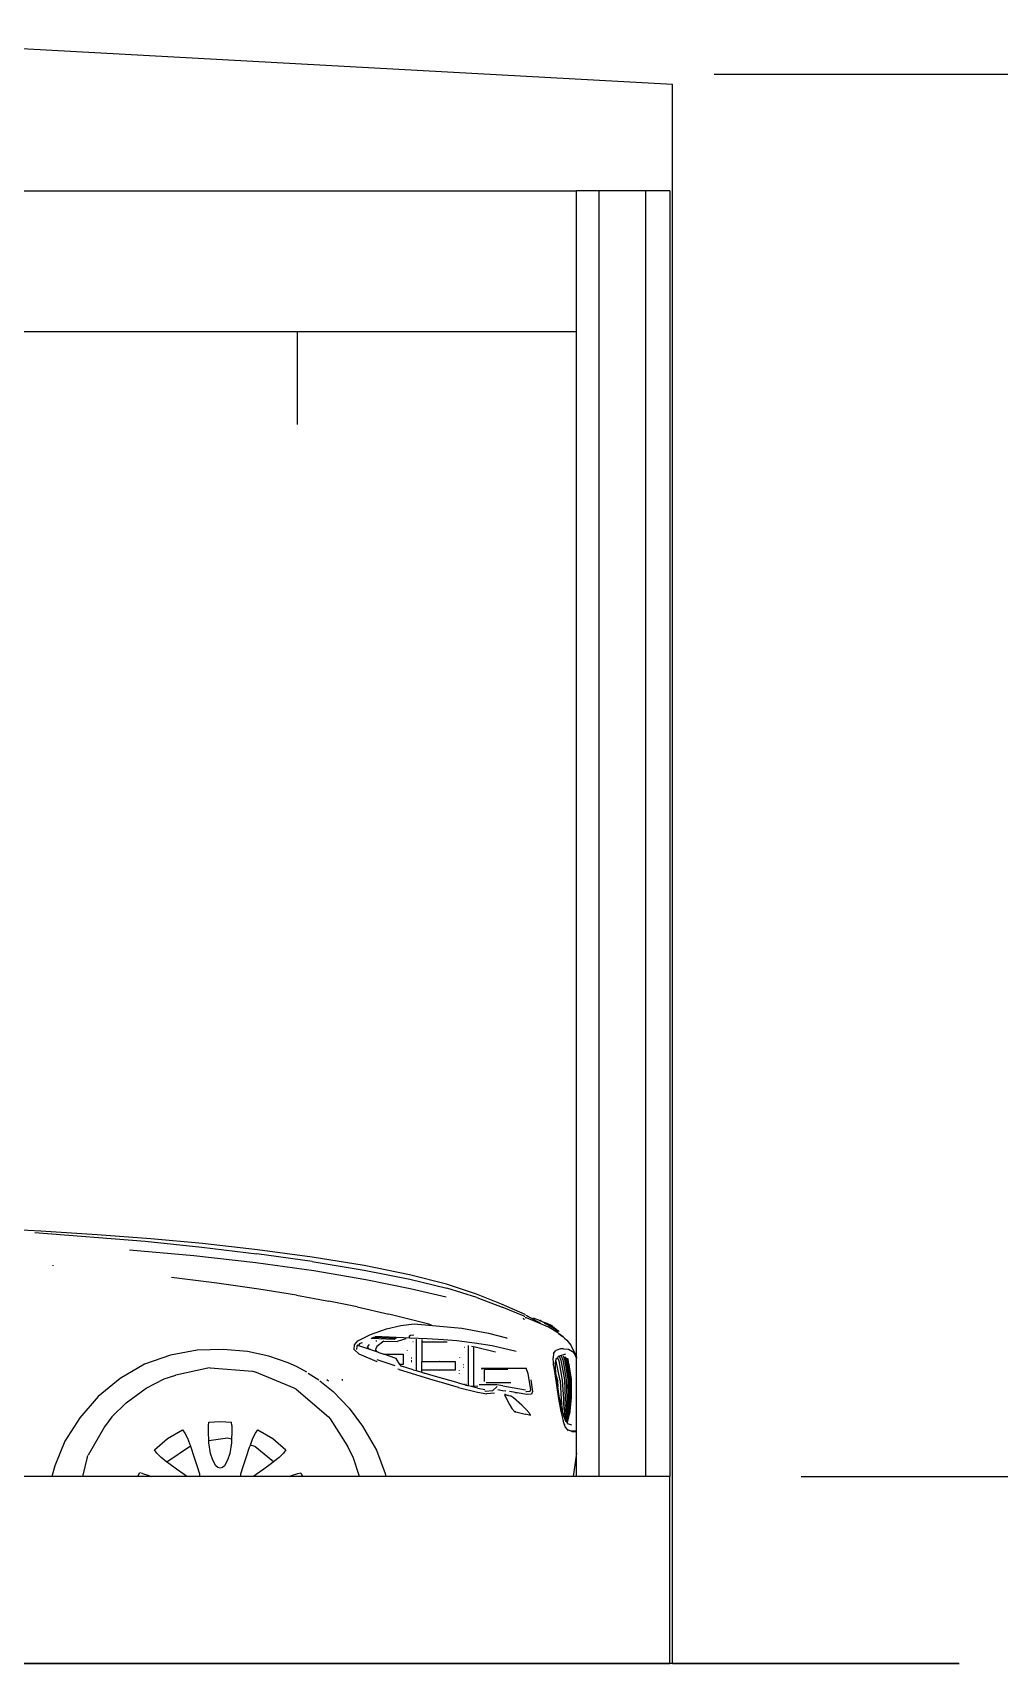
# Model space of a CAD drawing. Header units: inches. Extents: x 7263 to 14962, y 1317 to 2926.
# Drawn here: x 7459.894 to 7461.962, y 1506.573 to 1510.062 of the extents above; entities that cross this region are included whole.
import ezdxf

# ---------------------------------------------------------------- set-up
doc = ezdxf.new("R2010")
doc.units = ezdxf.units.IN
doc.header["$MEASUREMENT"] = 0
doc.layers.add('Layer8', color=8, linetype='Continuous')
doc.layers.add('text', color=7, linetype='Continuous')

msp = doc.modelspace()

# ---------------------------------------------------------------- linework, layer by layer
at = {"layer": 'Layer8'}
for p, q in [((7461.3517, 1509.9735), (7468.3864, 1509.9735)), ((7461.538, 1506.9735), (7467.9106, 1506.9735))]:
    msp.add_line(p, q, dxfattribs=at)
at = {"layer": 'text'}
for p, q in [((7459.246, 1510.0623), (7461.2628, 1509.9523)), ((7461.2628, 1506.5735), (7461.2628, 1509.9523)), ((7459.211, 1509.7235), (7461.0571, 1509.7235)), ((7461.1058, 1509.7235), (7461.0571, 1509.7235)), ((7461.0571, 1509.422), (7461.0571, 1509.7235)), ((7461.2058, 1509.7235), (7461.1058, 1509.7235)), ((7461.1058, 1506.9735), (7461.1058, 1509.7235)), ((7461.2571, 1509.7235), (7461.2058, 1509.7235)), ((7461.2058, 1506.9735), (7461.2058, 1509.7235)), ((7461.2571, 1509.7235), (7461.2571, 1506.9735)), ((7461.0571, 1509.422), (7458.2845, 1509.422)), ((7460.4595, 1509.422), (7460.4595, 1509.3638)), ((7460.4595, 1509.422), (7460.4595, 1509.3946)), ((7461.0571, 1507.2287), (7461.0571, 1509.422)), ((7460.4595, 1509.3638), (7460.4597, 1509.2241)), ((7459.9119, 1507.4978), (7459.8285, 1507.5026)), ((7459.8989, 1507.4952), (7460.1349, 1507.4764)), ((7460.032, 1507.4901), (7459.9119, 1507.4978)), ((7460.1468, 1507.482), (7460.032, 1507.4901)), ((7460.1349, 1507.4764), (7460.2556, 1507.4639)), ((7460.2577, 1507.4715), (7460.1468, 1507.482)), ((7460.3747, 1507.4582), (7460.2577, 1507.4715)), ((7460.2388, 1507.4456), (7460.101, 1507.4574)), ((7460.3717, 1507.4306), (7460.2388, 1507.4456)), ((7460.2556, 1507.4639), (7460.3739, 1507.4495)), ((7460.492, 1507.433), (7460.3739, 1507.4495)), ((7460.492, 1507.4423), (7460.3747, 1507.4582)), ((7460.6029, 1507.4244), (7460.492, 1507.4423)), ((7459.9382, 1507.424), (7459.9379, 1507.4257)), ((7460.4954, 1507.4132), (7460.3717, 1507.4306)), ((7460.492, 1507.433), (7460.6032, 1507.4149)), ((7460.6066, 1507.3943), (7460.4954, 1507.4132)), ((7460.7004, 1507.405), (7460.6029, 1507.4244)), ((7460.6032, 1507.4149), (7460.7008, 1507.3957)), ((7460.7795, 1507.3846), (7460.7004, 1507.405)), ((7460.2883, 1507.3868), (7460.1913, 1507.3993)), ((7460.3781, 1507.374), (7460.2883, 1507.3868)), ((7460.4582, 1507.3613), (7460.3781, 1507.374)), ((7460.7015, 1507.3751), (7460.6066, 1507.3943)), ((7460.7008, 1507.3957), (7460.7801, 1507.376)), ((7460.7787, 1507.3567), (7460.7015, 1507.3751)), ((7460.8433, 1507.3636), (7460.7795, 1507.3846)), ((7460.8442, 1507.356), (7460.7801, 1507.376)), ((7460.4582, 1507.3613), (7460.5275, 1507.3486)), ((7460.588, 1507.3361), (7460.5275, 1507.3486)), ((7460.588, 1507.3361), (7460.6558, 1507.3208)), ((7460.8969, 1507.3421), (7460.8433, 1507.3636)), ((7460.8442, 1507.356), (7460.8982, 1507.3357)), ((7460.9472, 1507.3197), (7460.8969, 1507.3421)), ((7460.9452, 1507.3161), (7460.8982, 1507.3357)), ((7460.7415, 1507.2991), (7460.6558, 1507.3208)), ((7460.6816, 1507.2962), (7460.7098, 1507.3002)), ((7460.7098, 1507.3002), (7460.8122, 1507.2905)), ((7460.7473, 1507.2972), (7460.7415, 1507.2991)), ((7460.9429, 1507.311), (7460.9447, 1507.3102)), ((7460.9447, 1507.3103), (7460.9431, 1507.3112)), ((7460.9466, 1507.3146), (7460.9452, 1507.3161)), ((7460.9458, 1507.3094), (7460.9454, 1507.3099)), ((7460.9472, 1507.3197), (7460.9485, 1507.3181)), ((7460.9477, 1507.3132), (7460.9498, 1507.3133)), ((7460.9517, 1507.3167), (7460.9496, 1507.3167)), ((7460.9498, 1507.3133), (7460.9964, 1507.2934)), ((7460.9517, 1507.3167), (7460.9805, 1507.3015)), ((7460.9636, 1507.311), (7460.9647, 1507.3129)), ((7460.9647, 1507.3129), (7460.9799, 1507.3071)), ((7460.9794, 1507.3062), (7460.9792, 1507.306)), ((7460.9792, 1507.306), (7460.9793, 1507.306)), ((7460.9793, 1507.306), (7460.9793, 1507.306)), ((7460.9796, 1507.3067), (7460.9796, 1507.3066)), ((7460.9798, 1507.307), (7460.9797, 1507.3069)), ((7460.9799, 1507.3071), (7460.9798, 1507.307)), ((7460.9799, 1507.3071), (7460.98, 1507.307)), ((7460.9799, 1507.3071), (7460.9799, 1507.3071)), ((7460.98, 1507.307), (7460.9799, 1507.3071)), ((7460.9802, 1507.3069), (7460.98, 1507.307)), ((7460.98, 1507.307), (7460.9802, 1507.3069)), ((7460.9802, 1507.3069), (7460.9803, 1507.3068)), ((7460.9802, 1507.3069), (7460.9802, 1507.3069)), ((7460.9805, 1507.3068), (7460.9803, 1507.3068)), ((7460.9806, 1507.3067), (7460.9805, 1507.3068)), ((7460.9806, 1507.3067), (7460.9809, 1507.3065)), ((7460.9808, 1507.3066), (7460.9806, 1507.3067)), ((7460.9813, 1507.3063), (7460.9808, 1507.3066)), ((7460.9809, 1507.3065), (7460.981, 1507.3064)), ((7460.9813, 1507.3063), (7460.9824, 1507.3057)), ((7460.9826, 1507.3055), (7460.982, 1507.3059)), ((7460.9824, 1507.3057), (7460.9853, 1507.304)), ((7460.9848, 1507.3042), (7460.984, 1507.3047)), ((7460.9853, 1507.304), (7460.992, 1507.3019)), ((7460.9853, 1507.304), (7460.9915, 1507.3006)), ((7460.9907, 1507.2994), (7460.9891, 1507.3003)), ((7460.991, 1507.2994), (7460.9894, 1507.3003)), ((7460.9915, 1507.3006), (7461.0051, 1507.2927)), ((7460.992, 1507.3019), (7460.9936, 1507.3014)), ((7460.9933, 1507.2994), (7460.9923, 1507.2999)), ((7460.9936, 1507.3014), (7460.9952, 1507.3008)), ((7460.9952, 1507.3008), (7460.9967, 1507.3002)), ((7460.9967, 1507.3002), (7460.9982, 1507.2995)), ((7460.9982, 1507.2995), (7460.9997, 1507.2987)), ((7460.9997, 1507.2987), (7461.0011, 1507.2979)), ((7460.9997, 1507.2987), (7460.9997, 1507.2987)), ((7461.0025, 1507.2971), (7461.0011, 1507.2979)), ((7461.0039, 1507.2962), (7461.0025, 1507.2971)), ((7461.0025, 1507.2971), (7461.0025, 1507.2971)), ((7460.5823, 1507.2548), (7460.5895, 1507.2633)), ((7460.5895, 1507.2633), (7460.6169, 1507.2774)), ((7460.6169, 1507.2774), (7460.6508, 1507.2892)), ((7460.6179, 1507.2686), (7460.623, 1507.2712)), ((7460.6673, 1507.2664), (7460.6179, 1507.2686)), ((7460.623, 1507.2712), (7460.6232, 1507.2712)), ((7460.6232, 1507.2712), (7460.6716, 1507.2693)), ((7460.6259, 1507.2732), (7460.6874, 1507.2708)), ((7460.6284, 1507.2638), (7460.628, 1507.2636)), ((7460.6284, 1507.2638), (7460.6299, 1507.2638)), ((7460.6453, 1507.2631), (7460.6304, 1507.2517)), ((7460.6453, 1507.2631), (7460.6735, 1507.2619)), ((7460.6508, 1507.2892), (7460.6816, 1507.2962)), ((7460.6716, 1507.2693), (7460.6673, 1507.2664)), ((7460.6924, 1507.2679), (7460.6735, 1507.2619)), ((7460.6874, 1507.2708), (7460.6998, 1507.2702)), ((7460.6984, 1507.2704), (7460.6998, 1507.2702)), ((7460.6995, 1507.2732), (7460.7025, 1507.2757)), ((7460.6995, 1507.2732), (7460.6995, 1507.2705)), ((7460.6998, 1507.2702), (7460.7377, 1507.2684)), ((7460.7025, 1507.2757), (7460.7096, 1507.2767)), ((7460.7095, 1507.2699), (7460.7095, 1507.27)), ((7460.7142, 1507.2669), (7460.7142, 1507.1998)), ((7460.7262, 1507.2662), (7460.7262, 1507.2615)), ((7460.7377, 1507.2684), (7460.7727, 1507.2663)), ((7460.7727, 1507.2663), (7460.8013, 1507.2639)), ((7460.8013, 1507.2639), (7460.8393, 1507.2595)), ((7460.8122, 1507.2905), (7460.8692, 1507.28)), ((7460.8208, 1507.2892), (7460.8208, 1507.2889)), ((7460.8692, 1507.28), (7460.9073, 1507.27)), ((7460.9073, 1507.27), (7460.9089, 1507.2688)), ((7461.0174, 1507.2806), (7460.9964, 1507.2934)), ((7461.0053, 1507.2953), (7461.0039, 1507.2962)), ((7461.0051, 1507.2927), (7461.0144, 1507.2874)), ((7461.0066, 1507.2943), (7461.0053, 1507.2953)), ((7461.0065, 1507.2918), (7461.0071, 1507.2915)), ((7461.0092, 1507.2921), (7461.0079, 1507.2932)), ((7461.0079, 1507.2897), (7461.0095, 1507.2888)), ((7461.0097, 1507.2885), (7461.0081, 1507.2895)), ((7461.0144, 1507.2874), (7461.0092, 1507.2921)), ((7461.0113, 1507.2891), (7461.0102, 1507.2897)), ((7461.0124, 1507.2885), (7461.0144, 1507.2873)), ((7461.0141, 1507.2862), (7461.0126, 1507.287)), ((7461.0129, 1507.2867), (7461.0144, 1507.2859)), ((7461.0172, 1507.2858), (7461.0144, 1507.2874)), ((7461.017, 1507.2845), (7461.0156, 1507.2853)), ((7461.0158, 1507.2851), (7461.0173, 1507.2843)), ((7461.0175, 1507.2842), (7461.017, 1507.2845)), ((7461.0172, 1507.2858), (7461.0184, 1507.2851)), ((7461.0184, 1507.2836), (7461.0173, 1507.2843)), ((7461.0174, 1507.2806), (7461.019, 1507.2795)), ((7461.0179, 1507.284), (7461.0175, 1507.2842)), ((7461.0183, 1507.2838), (7461.0179, 1507.284)), ((7461.0187, 1507.2848), (7461.0182, 1507.2852)), ((7461.019, 1507.2848), (7461.0184, 1507.2851)), ((7461.0184, 1507.2836), (7461.0184, 1507.2836)), ((7461.0194, 1507.2845), (7461.019, 1507.2848)), ((7461.029, 1507.2721), (7461.019, 1507.2795)), ((7461.019, 1507.2795), (7461.0289, 1507.272)), ((7461.0196, 1507.2844), (7461.0194, 1507.2845)), ((7461.0196, 1507.2844), (7461.0197, 1507.2843)), ((7461.0197, 1507.2843), (7461.0198, 1507.2843)), ((7461.0198, 1507.2843), (7461.02, 1507.2842)), ((7461.02, 1507.2842), (7461.02, 1507.2841)), ((7461.02, 1507.2841), (7461.0202, 1507.284)), ((7461.0202, 1507.2841), (7461.02, 1507.2841)), ((7461.0201, 1507.2837), (7461.0201, 1507.2836)), ((7461.0203, 1507.284), (7461.0202, 1507.2841)), ((7461.0202, 1507.284), (7461.0203, 1507.284)), ((7461.0203, 1507.284), (7461.0202, 1507.2839)), ((7461.0289, 1507.272), (7461.032, 1507.2692)), ((7461.032, 1507.2692), (7461.029, 1507.2721)), ((7461.032, 1507.2692), (7461.0365, 1507.2649)), ((7461.0365, 1507.2649), (7461.045, 1507.2539)), ((7460.1889, 1507.2327), (7460.1331, 1507.2137)), ((7460.2458, 1507.2432), (7460.1889, 1507.2327)), ((7460.3013, 1507.2447), (7460.2458, 1507.2432)), ((7460.3535, 1507.2404), (7460.3013, 1507.2447)), ((7460.3996, 1507.2304), (7460.3535, 1507.2404)), ((7460.4407, 1507.2166), (7460.3996, 1507.2304)), ((7460.5818, 1507.2447), (7460.5823, 1507.2548)), ((7460.5926, 1507.2352), (7460.5818, 1507.2447)), ((7460.5876, 1507.2521), (7460.5866, 1507.2451)), ((7460.5866, 1507.2451), (7460.5866, 1507.2451)), ((7460.589, 1507.2539), (7460.5876, 1507.2521)), ((7460.589, 1507.2539), (7460.5893, 1507.2539)), ((7460.5908, 1507.2533), (7460.5893, 1507.2539)), ((7460.5908, 1507.2533), (7460.5956, 1507.2584)), ((7460.5917, 1507.253), (7460.5908, 1507.2533)), ((7460.5917, 1507.253), (7460.5917, 1507.253)), ((7460.6176, 1507.2442), (7460.5917, 1507.253)), ((7460.6308, 1507.2183), (7460.5926, 1507.2352)), ((7460.5956, 1507.2584), (7460.5996, 1507.2601)), ((7460.61, 1507.2507), (7460.6146, 1507.2557)), ((7460.613, 1507.2464), (7460.61, 1507.2507)), ((7460.6176, 1507.2442), (7460.613, 1507.2464)), ((7460.6347, 1507.2384), (7460.6176, 1507.2442)), ((7460.6304, 1507.2517), (7460.6274, 1507.2452)), ((7460.6301, 1507.241), (7460.6274, 1507.2452)), ((7460.6301, 1507.241), (7460.6347, 1507.2384)), ((7460.6347, 1507.2384), (7460.645, 1507.2349)), ((7460.645, 1507.2349), (7460.6522, 1507.2349)), ((7460.6714, 1507.226), (7460.645, 1507.2349)), ((7460.6523, 1507.235), (7460.6522, 1507.2349)), ((7460.6522, 1507.2349), (7460.6864, 1507.2349)), ((7460.6526, 1507.2359), (7460.6525, 1507.2356)), ((7460.6864, 1507.2349), (7460.6864, 1507.213)), ((7460.6901, 1507.2615), (7460.6899, 1507.2615)), ((7460.6956, 1507.243), (7460.6956, 1507.2435)), ((7460.704, 1507.2268), (7460.7049, 1507.2268)), ((7460.7077, 1507.2615), (7460.7075, 1507.2615)), ((7460.7262, 1507.2615), (7460.7808, 1507.2615)), ((7460.7262, 1507.2615), (7460.7262, 1507.2192)), ((7460.8069, 1507.2278), (7460.8069, 1507.2272)), ((7460.818, 1507.2503), (7460.8182, 1507.2503)), ((7460.8208, 1507.2409), (7460.8208, 1507.241)), ((7460.8254, 1507.2533), (7460.8254, 1507.1678)), ((7460.8327, 1507.2519), (7460.8375, 1507.2508)), ((7460.8375, 1507.1661), (7460.8375, 1507.2508)), ((7460.8838, 1507.2394), (7460.8375, 1507.2508)), ((7460.8393, 1507.2595), (7460.8767, 1507.2532)), ((7460.8767, 1507.2532), (7460.928, 1507.2414)), ((7460.928, 1507.2414), (7460.9281, 1507.2414)), ((7461.0082, 1507.2367), (7461.0071, 1507.2271)), ((7461.008, 1507.2154), (7461.0071, 1507.2271)), ((7461.0082, 1507.2367), (7461.0128, 1507.2429)), ((7461.0084, 1507.2384), (7461.0082, 1507.2367)), ((7461.0232, 1507.2462), (7461.0128, 1507.2429)), ((7461.0165, 1507.2274), (7461.0141, 1507.2244)), ((7461.0161, 1507.2284), (7461.0163, 1507.2278)), ((7461.0184, 1507.2298), (7461.0165, 1507.2274)), ((7461.0165, 1507.2274), (7461.0192, 1507.221)), ((7461.0206, 1507.2305), (7461.0184, 1507.2298)), ((7461.0188, 1507.2316), (7461.0187, 1507.2316)), ((7461.034, 1507.2348), (7461.0206, 1507.2305)), ((7461.0206, 1507.2305), (7461.0241, 1507.2219)), ((7461.0232, 1507.2462), (7461.0284, 1507.2479)), ((7461.0297, 1507.2462), (7461.0232, 1507.2462)), ((7461.0248, 1507.2315), (7461.0283, 1507.2227)), ((7461.0287, 1507.2314), (7461.0292, 1507.2299)), ((7461.0292, 1507.2299), (7461.0318, 1507.2234)), ((7461.0297, 1507.2462), (7461.0399, 1507.2458)), ((7461.0324, 1507.2297), (7461.033, 1507.2283)), ((7461.033, 1507.2283), (7461.0347, 1507.224)), ((7461.0354, 1507.2281), (7461.0361, 1507.2262)), ((7461.0399, 1507.2458), (7461.0491, 1507.241)), ((7461.0526, 1507.2397), (7461.045, 1507.2539)), ((7461.045, 1507.2539), (7461.0526, 1507.2398)), ((7461.0491, 1507.241), (7461.0528, 1507.2358)), ((7461.0526, 1507.2398), (7461.0571, 1507.2287)), ((7461.0526, 1507.2397), (7461.0557, 1507.2321)), ((7461.0528, 1507.2358), (7461.0569, 1507.2272)), ((7461.0571, 1507.2287), (7461.0557, 1507.2321)), ((7461.0557, 1507.2321), (7461.0568, 1507.2294)), ((7461.0568, 1507.2294), (7461.0571, 1507.2287)), ((7461.0569, 1507.2272), (7461.0571, 1507.2263)), ((7461.0571, 1507.2287), (7461.0571, 1507.2263)), ((7460.1331, 1507.2137), (7460.0812, 1507.1831)), ((7460.2686, 1507.2051), (7460.2006, 1507.1904)), ((7460.2736, 1507.2055), (7460.2686, 1507.2051)), ((7460.2736, 1507.2055), (7460.3643, 1507.1984)), ((7460.3643, 1507.1984), (7460.3692, 1507.1972)), ((7460.4533, 1507.1624), (7460.3692, 1507.1972)), ((7460.4583, 1507.2088), (7460.4407, 1507.2166)), ((7460.4807, 1507.1964), (7460.4583, 1507.2088)), ((7460.4833, 1507.1947), (7460.506, 1507.1801)), ((7460.6695, 1507.21), (7460.6307, 1507.2228)), ((7460.6309, 1507.2183), (7460.6309, 1507.2183)), ((7460.6792, 1507.213), (7460.6714, 1507.226)), ((7460.6779, 1507.202), (7460.6749, 1507.2031)), ((7460.6948, 1507.1962), (7460.679, 1507.2017)), ((7460.6864, 1507.213), (7460.6792, 1507.213)), ((7460.6803, 1507.2113), (7460.6792, 1507.213)), ((7460.6803, 1507.2113), (7460.6829, 1507.2094)), ((7460.7083, 1507.2016), (7460.6829, 1507.2094)), ((7460.7438, 1507.1813), (7460.6948, 1507.1962)), ((7460.704, 1507.2212), (7460.7049, 1507.2212)), ((7460.704, 1507.2192), (7460.7049, 1507.2192)), ((7460.7083, 1507.2016), (7460.7142, 1507.1998)), ((7460.7142, 1507.1998), (7460.7262, 1507.1962)), ((7460.7262, 1507.2192), (7460.7976, 1507.2192)), ((7460.7262, 1507.201), (7460.7262, 1507.2192)), ((7460.7262, 1507.2009), (7460.7262, 1507.201)), ((7460.7262, 1507.1962), (7460.7262, 1507.2009)), ((7460.7635, 1507.2009), (7460.7262, 1507.2009)), ((7460.7262, 1507.1962), (7460.7315, 1507.1946)), ((7460.7557, 1507.1875), (7460.7315, 1507.1946)), ((7460.764, 1507.2), (7460.7635, 1507.2009)), ((7460.7976, 1507.2009), (7460.7635, 1507.2009)), ((7460.7639, 1507.22), (7460.764, 1507.2202)), ((7460.7976, 1507.2192), (7460.7976, 1507.2009)), ((7460.8069, 1507.2), (7460.8069, 1507.2009)), ((7460.8069, 1507.1929), (7460.8069, 1507.1934)), ((7460.8069, 1507.1921), (7460.8069, 1507.1922)), ((7460.8155, 1507.2073), (7460.8162, 1507.2073)), ((7460.8159, 1507.2128), (7460.8162, 1507.2128)), ((7460.854, 1507.2049), (7460.8548, 1507.2023)), ((7460.854, 1507.2049), (7460.95, 1507.2049)), ((7460.9104, 1507.2023), (7460.8597, 1507.2023)), ((7460.8597, 1507.2023), (7460.8597, 1507.1768)), ((7460.9537, 1507.1931), (7460.95, 1507.2049)), ((7460.9595, 1507.1592), (7460.9537, 1507.1931)), ((7461.008, 1507.2154), (7461.0083, 1507.2143)), ((7461.0084, 1507.2107), (7461.008, 1507.2154)), ((7461.0084, 1507.2107), (7461.0109, 1507.1932)), ((7461.0109, 1507.1932), (7461.019, 1507.1395)), ((7461.0123, 1507.2077), (7461.0127, 1507.218)), ((7461.0132, 1507.1949), (7461.0123, 1507.2077)), ((7461.0127, 1507.218), (7461.0133, 1507.2206)), ((7461.0143, 1507.1872), (7461.0132, 1507.1949)), ((7461.0133, 1507.2206), (7461.0141, 1507.2244)), ((7461.0133, 1507.2206), (7461.0136, 1507.22)), ((7461.0221, 1507.1787), (7461.0136, 1507.22)), ((7461.0141, 1507.2244), (7461.0145, 1507.2265)), ((7461.0192, 1507.221), (7461.027, 1507.1794)), ((7461.0241, 1507.2219), (7461.0315, 1507.1802)), ((7461.0283, 1507.2227), (7461.0353, 1507.1808)), ((7461.0318, 1507.2234), (7461.0385, 1507.1813)), ((7461.0347, 1507.224), (7461.041, 1507.1817)), ((7461.0361, 1507.2262), (7461.0369, 1507.2244)), ((7461.0369, 1507.2244), (7461.043, 1507.182)), ((7461.038, 1507.2257), (7461.0385, 1507.2247)), ((7461.0385, 1507.2247), (7461.0395, 1507.2175)), ((7461.0395, 1507.2175), (7461.0444, 1507.1822)), ((7461.0405, 1507.216), (7461.0456, 1507.1824)), ((7461.0571, 1507.0714), (7461.0571, 1507.2263)), ((7460.0812, 1507.1831), (7460.0341, 1507.1446)), ((7460.094, 1507.1312), (7460.137, 1507.1624)), ((7460.137, 1507.1624), (7460.1754, 1507.182)), ((7460.1754, 1507.182), (7460.2006, 1507.1904)), ((7460.4576, 1507.1598), (7460.4533, 1507.1624)), ((7460.4576, 1507.1598), (7460.5268, 1507.1006)), ((7460.5081, 1507.1777), (7460.5366, 1507.1548)), ((7460.5236, 1507.1805), (7460.5267, 1507.1782)), ((7460.5566, 1507.1788), (7460.5566, 1507.1813)), ((7460.7808, 1507.1706), (7460.7438, 1507.1813)), ((7460.8042, 1507.1736), (7460.7557, 1507.1875)), ((7460.7831, 1507.1698), (7460.7792, 1507.1709)), ((7460.788, 1507.1685), (7460.7808, 1507.1706)), ((7460.7835, 1507.1698), (7460.7831, 1507.1698)), ((7460.8051, 1507.1639), (7460.7831, 1507.1698)), ((7460.8042, 1507.1736), (7460.8181, 1507.1698)), ((7460.8051, 1507.1639), (7460.8456, 1507.1534)), ((7460.8188, 1507.1698), (7460.8181, 1507.1698)), ((7460.8181, 1507.1698), (7460.8208, 1507.169)), ((7460.8192, 1507.1698), (7460.8189, 1507.1698)), ((7460.8208, 1507.1707), (7460.8208, 1507.1705)), ((7460.8208, 1507.17), (7460.8208, 1507.1698)), ((7460.822, 1507.1698), (7460.8208, 1507.1698)), ((7460.8208, 1507.1698), (7460.8208, 1507.169)), ((7460.8208, 1507.169), (7460.8242, 1507.1681)), ((7460.8242, 1507.1681), (7460.8242, 1507.1682)), ((7460.8242, 1507.1681), (7460.8254, 1507.1678)), ((7460.8254, 1507.1678), (7460.8264, 1507.1675)), ((7460.8325, 1507.166), (7460.8264, 1507.1675)), ((7460.8375, 1507.1661), (7460.8325, 1507.166)), ((7460.8461, 1507.1626), (7460.8325, 1507.166)), ((7460.8462, 1507.1663), (7460.8375, 1507.1661)), ((7460.8461, 1507.1626), (7460.8612, 1507.1597)), ((7460.8868, 1507.1692), (7460.849, 1507.1692)), ((7460.8622, 1507.1561), (7460.8785, 1507.1575)), ((7460.9171, 1507.174), (7460.8641, 1507.174)), ((7460.8785, 1507.1575), (7460.8879, 1507.1656)), ((7460.9001, 1507.167), (7460.8868, 1507.1692)), ((7460.8893, 1507.1592), (7460.8994, 1507.1575)), ((7460.8994, 1507.1575), (7460.906, 1507.1564)), ((7460.9001, 1507.167), (7460.9481, 1507.1587)), ((7460.9583, 1507.1558), (7460.9595, 1507.1592)), ((7460.96, 1507.1803), (7460.963, 1507.1553)), ((7461.0143, 1507.1872), (7461.0164, 1507.1777)), ((7461.0173, 1507.166), (7461.0143, 1507.1872)), ((7461.0164, 1507.1777), (7461.0175, 1507.1649)), ((7461.0175, 1507.1649), (7461.0173, 1507.166)), ((7461.0206, 1507.1452), (7461.0175, 1507.1649)), ((7461.0221, 1507.1787), (7461.0248, 1507.1383)), ((7461.027, 1507.1794), (7461.0293, 1507.1389)), ((7461.0315, 1507.1802), (7461.0333, 1507.1395)), ((7461.0353, 1507.1808), (7461.0367, 1507.14)), ((7461.0385, 1507.1813), (7461.0395, 1507.1404)), ((7461.041, 1507.1817), (7461.0418, 1507.1407)), ((7461.043, 1507.182), (7461.0435, 1507.141)), ((7461.0444, 1507.1822), (7461.0448, 1507.1412)), ((7461.0456, 1507.1824), (7461.0457, 1507.1413)), ((7460.0341, 1507.1446), (7459.9947, 1507.0987)), ((7460.094, 1507.1312), (7460.0635, 1507.1006)), ((7460.5366, 1507.1548), (7460.5709, 1507.1192)), ((7460.8456, 1507.1534), (7460.8658, 1507.1498)), ((7460.8622, 1507.1561), (7460.8613, 1507.1561)), ((7460.8817, 1507.1517), (7460.8646, 1507.15)), ((7460.9037, 1507.1501), (7460.9038, 1507.1468)), ((7460.9046, 1507.1452), (7460.9038, 1507.1468)), ((7460.9038, 1507.1468), (7460.9046, 1507.1452)), ((7460.9038, 1507.1468), (7460.9038, 1507.1468)), ((7460.9058, 1507.1478), (7460.9043, 1507.148)), ((7460.9059, 1507.1478), (7460.9043, 1507.148)), ((7460.9046, 1507.1452), (7460.9141, 1507.127)), ((7460.9116, 1507.1467), (7460.9058, 1507.1478)), ((7460.9059, 1507.1478), (7460.9116, 1507.1467)), ((7460.9116, 1507.1467), (7460.9162, 1507.1459)), ((7460.9514, 1507.1487), (7460.9137, 1507.1549)), ((7460.9141, 1507.127), (7460.9192, 1507.1186)), ((7460.9223, 1507.1418), (7460.9162, 1507.1459)), ((7460.9259, 1507.1528), (7460.9186, 1507.1541)), ((7460.9404, 1507.1256), (7460.9223, 1507.1418)), ((7460.9251, 1507.153), (7460.9301, 1507.1522)), ((7460.9404, 1507.1256), (7460.9495, 1507.1168)), ((7460.9492, 1507.1552), (7460.9501, 1507.1552)), ((7460.9501, 1507.1552), (7460.9583, 1507.1558)), ((7460.9613, 1507.1492), (7460.9515, 1507.1487)), ((7460.963, 1507.1553), (7460.9613, 1507.1492)), ((7461.019, 1507.1395), (7461.0238, 1507.1122)), ((7461.0243, 1507.1266), (7461.0206, 1507.1452)), ((7461.0248, 1507.1383), (7461.0243, 1507.1266)), ((7461.0253, 1507.121), (7461.0243, 1507.1266)), ((7461.0293, 1507.1389), (7461.0277, 1507.1117)), ((7461.0333, 1507.1395), (7461.031, 1507.105)), ((7461.0367, 1507.14), (7461.034, 1507.1054)), ((7461.0395, 1507.1404), (7461.0366, 1507.1057)), ((7461.0418, 1507.1407), (7461.0387, 1507.106)), ((7461.0435, 1507.141), (7461.0404, 1507.1062)), ((7461.0448, 1507.1412), (7461.0416, 1507.1063)), ((7461.0457, 1507.1413), (7461.0424, 1507.1064)), ((7459.9947, 1507.0987), (7459.9629, 1507.0489)), ((7460.0635, 1507.1006), (7460.0477, 1507.0793)), ((7460.2705, 1507.0825), (7460.2707, 1507.0892)), ((7460.2707, 1507.0892), (7460.2952, 1507.0912)), ((7460.2952, 1507.0912), (7460.3196, 1507.0892)), ((7460.3198, 1507.0825), (7460.3196, 1507.0892)), ((7460.5268, 1507.1006), (7460.5301, 1507.0968)), ((7460.5301, 1507.0968), (7460.5677, 1507.0384)), ((7460.5709, 1507.1192), (7460.5997, 1507.0811)), ((7460.9192, 1507.1186), (7460.9257, 1507.1118)), ((7460.9273, 1507.1113), (7460.9257, 1507.1118)), ((7460.9257, 1507.1118), (7460.9259, 1507.1116)), ((7460.9259, 1507.1116), (7460.9273, 1507.1113)), ((7460.9273, 1507.1113), (7460.9473, 1507.1069)), ((7460.9598, 1507.104), (7460.9473, 1507.1069)), ((7460.9495, 1507.1168), (7460.956, 1507.1095)), ((7460.956, 1507.1095), (7460.957, 1507.1075)), ((7460.9575, 1507.1065), (7460.957, 1507.1075)), ((7460.9575, 1507.1065), (7460.9575, 1507.1064)), ((7460.9575, 1507.1064), (7460.9577, 1507.1049)), ((7461.0238, 1507.1122), (7461.0285, 1507.0925)), ((7461.0277, 1507.1117), (7461.0253, 1507.121)), ((7461.0296, 1507.1047), (7461.0277, 1507.1117)), ((7461.0316, 1507.084), (7461.0285, 1507.0925)), ((7461.0304, 1507.1024), (7461.0296, 1507.1047)), ((7461.031, 1507.105), (7461.0304, 1507.1024)), ((7461.0322, 1507.0972), (7461.0304, 1507.1024)), ((7461.034, 1507.1054), (7461.0322, 1507.0972)), ((7461.0336, 1507.0933), (7461.0322, 1507.0972)), ((7461.0337, 1507.0931), (7461.0336, 1507.0933)), ((7461.0366, 1507.1057), (7461.0337, 1507.0931)), ((7461.0352, 1507.091), (7461.0337, 1507.0931)), ((7461.0352, 1507.091), (7461.0387, 1507.106)), ((7461.0364, 1507.0894), (7461.0352, 1507.091)), ((7461.0404, 1507.1062), (7461.0364, 1507.0894)), ((7461.0372, 1507.0883), (7461.0364, 1507.0894)), ((7461.038, 1507.0915), (7461.0372, 1507.0883)), ((7461.0382, 1507.087), (7461.0372, 1507.0883)), ((7461.0416, 1507.1063), (7461.038, 1507.0915)), ((7461.038, 1507.0915), (7461.038, 1507.0915)), ((7461.0389, 1507.0924), (7461.0424, 1507.1064)), ((7460.0477, 1507.0793), (7460.0127, 1507.0192)), ((7460.1547, 1507.03), (7460.1825, 1507.0545)), ((7460.1825, 1507.0545), (7460.2145, 1507.0734)), ((7460.2145, 1507.0734), (7460.2195, 1507.0663)), ((7460.2195, 1507.0663), (7460.2255, 1507.0551)), ((7460.2255, 1507.0551), (7460.2315, 1507.0382)), ((7460.2702, 1507.0682), (7460.2705, 1507.0825)), ((7460.271, 1507.0499), (7460.2702, 1507.0682)), ((7460.3105, 1507.0556), (7460.271, 1507.0499)), ((7460.3195, 1507.0529), (7460.3105, 1507.0556)), ((7460.3195, 1507.0529), (7460.3191, 1507.0451)), ((7460.3201, 1507.0682), (7460.3195, 1507.0529)), ((7460.3198, 1507.0825), (7460.3201, 1507.0682)), ((7460.3597, 1507.0406), (7460.3649, 1507.0551)), ((7460.3649, 1507.0551), (7460.3708, 1507.0663)), ((7460.3708, 1507.0663), (7460.3758, 1507.0734)), ((7460.3758, 1507.0734), (7460.4078, 1507.0545)), ((7460.4078, 1507.0545), (7460.4357, 1507.03)), ((7460.5997, 1507.0811), (7460.6292, 1507.0297)), ((7461.0317, 1507.0842), (7461.0316, 1507.084)), ((7461.0332, 1507.0797), (7461.0316, 1507.084)), ((7461.0381, 1507.0738), (7461.0332, 1507.0797)), ((7461.0389, 1507.0728), (7461.0381, 1507.0738)), ((7461.0382, 1507.087), (7461.0467, 1507.0839)), ((7461.0396, 1507.085), (7461.0382, 1507.087)), ((7461.0476, 1507.0697), (7461.0389, 1507.0728)), ((7461.0402, 1507.0712), (7461.0389, 1507.0728)), ((7461.0452, 1507.0707), (7461.0566, 1507.0709)), ((7461.0476, 1507.0697), (7461.0562, 1507.0689)), ((7461.0571, 1507.0714), (7461.0566, 1507.0709)), ((7461.0571, 1507.0232), (7461.0571, 1507.0714)), ((7459.9629, 1507.0489), (7459.9415, 1506.9962)), ((7460.0108, 1507.0146), (7460.0127, 1507.0192)), ((7460.1599, 1507.023), (7460.1547, 1507.03)), ((7460.1687, 1507.0139), (7460.1599, 1507.023)), ((7460.2315, 1507.0382), (7460.1814, 1507.0041)), ((7460.2315, 1507.0382), (7460.2323, 1507.0357)), ((7460.2323, 1507.0357), (7460.2385, 1507.016)), ((7460.2712, 1507.0451), (7460.271, 1507.0499)), ((7460.2748, 1507.0223), (7460.2712, 1507.0451)), ((7460.2793, 1507.0079), (7460.2748, 1507.0223)), ((7460.3155, 1507.0223), (7460.311, 1507.0079)), ((7460.3191, 1507.0451), (7460.3155, 1507.0223)), ((7460.3518, 1507.016), (7460.358, 1507.0357)), ((7460.358, 1507.0357), (7460.3597, 1507.0406)), ((7460.3691, 1507.0378), (7460.3597, 1507.0406)), ((7460.4095, 1507.0046), (7460.3691, 1507.0378)), ((7460.4304, 1507.023), (7460.4216, 1507.0139)), ((7460.4357, 1507.03), (7460.4304, 1507.023)), ((7460.5795, 1507.0146), (7460.5677, 1507.0384)), ((7460.6292, 1507.0297), (7460.6484, 1506.9794)), ((7461.0571, 1507.0232), (7461.0505, 1506.9735)), ((7461.0571, 1506.9735), (7461.0571, 1507.0232)), ((7459.9415, 1506.9962), (7459.9354, 1506.9735)), ((7460.0108, 1507.0146), (7460.0009, 1506.9735)), ((7460.1814, 1507.0041), (7460.1687, 1507.0139)), ((7460.185, 1507.0013), (7460.1814, 1507.0041)), ((7460.2019, 1506.9893), (7460.185, 1507.0013)), ((7460.2183, 1506.9773), (7460.2019, 1506.9893)), ((7460.2385, 1507.016), (7460.245, 1506.9967)), ((7460.245, 1506.9967), (7460.2507, 1506.979)), ((7460.2858, 1506.9958), (7460.2793, 1507.0079)), ((7460.2902, 1506.9925), (7460.2858, 1506.9958)), ((7460.2952, 1506.9912), (7460.2902, 1506.9925)), ((7460.3001, 1506.9925), (7460.2952, 1506.9912)), ((7460.3045, 1506.9958), (7460.3001, 1506.9925)), ((7460.311, 1507.0079), (7460.3045, 1506.9958)), ((7460.3396, 1506.979), (7460.3454, 1506.9967)), ((7460.3454, 1506.9967), (7460.3518, 1507.016)), ((7460.3884, 1506.9893), (7460.3721, 1506.9773)), ((7460.4053, 1507.0013), (7460.3884, 1506.9893)), ((7460.4095, 1507.0046), (7460.4053, 1507.0013)), ((7460.4216, 1507.0139), (7460.4095, 1507.0046)), ((7460.5929, 1506.9735), (7460.5795, 1507.0146)), ((7459.9354, 1506.9735), (7459.6642, 1506.9735)), ((7460.0009, 1506.9735), (7459.9354, 1506.9735)), ((7460.0703, 1506.9735), (7460.0009, 1506.9735)), ((7460.119, 1506.9735), (7460.0703, 1506.9735)), ((7460.119, 1506.9735), (7460.1223, 1506.9813)), ((7460.1476, 1506.9735), (7460.119, 1506.9735)), ((7460.1287, 1506.9795), (7460.1223, 1506.9813)), ((7460.1287, 1506.9795), (7460.1424, 1506.9754)), ((7460.1424, 1506.9754), (7460.1476, 1506.9735)), ((7460.2235, 1506.9735), (7460.1476, 1506.9735)), ((7460.2235, 1506.9735), (7460.2183, 1506.9773)), ((7460.2508, 1506.9735), (7460.2235, 1506.9735)), ((7460.2507, 1506.979), (7460.2508, 1506.9735)), ((7460.3395, 1506.9735), (7460.2508, 1506.9735)), ((7460.3395, 1506.9735), (7460.3396, 1506.979)), ((7460.3668, 1506.9735), (7460.3395, 1506.9735)), ((7460.3721, 1506.9773), (7460.3668, 1506.9735)), ((7460.4427, 1506.9735), (7460.3668, 1506.9735)), ((7460.4427, 1506.9735), (7460.4479, 1506.9754)), ((7460.4713, 1506.9735), (7460.4427, 1506.9735)), ((7460.4479, 1506.9754), (7460.4616, 1506.9795)), ((7460.4616, 1506.9795), (7460.468, 1506.9813)), ((7460.468, 1506.9813), (7460.4713, 1506.9735)), ((7460.5196, 1506.9735), (7460.4713, 1506.9735)), ((7460.5929, 1506.9735), (7460.5196, 1506.9735)), ((7460.5929, 1506.9735), (7460.5929, 1506.9735)), ((7460.6496, 1506.9735), (7460.5929, 1506.9735)), ((7460.6484, 1506.9794), (7460.6496, 1506.9735)), ((7460.9353, 1506.9735), (7460.6496, 1506.9735)), ((7460.9353, 1506.9735), (7460.9353, 1506.9737)), ((7461.0505, 1506.9735), (7460.9353, 1506.9735)), ((7461.0571, 1506.9735), (7461.0505, 1506.9735)), ((7461.1058, 1506.9735), (7461.0571, 1506.9735)), ((7461.2058, 1506.9735), (7461.1058, 1506.9735)), ((7461.2571, 1506.9735), (7461.2058, 1506.9735)), ((7461.2571, 1506.5735), (7461.2571, 1506.9735)), ((7459.1723, 1506.5735), (7461.2571, 1506.5735)), ((7461.2571, 1506.5735), (7459.1723, 1506.5735)), ((7461.8759, 1506.5735), (7459.6077, 1506.5735)), ((7461.2628, 1506.5735), (7461.2571, 1506.5735)), ((7461.2628, 1506.5735), (7461.8759, 1506.5735))]:
    msp.add_line(p, q, dxfattribs=at)

doc.saveas('drawing.dxf')
